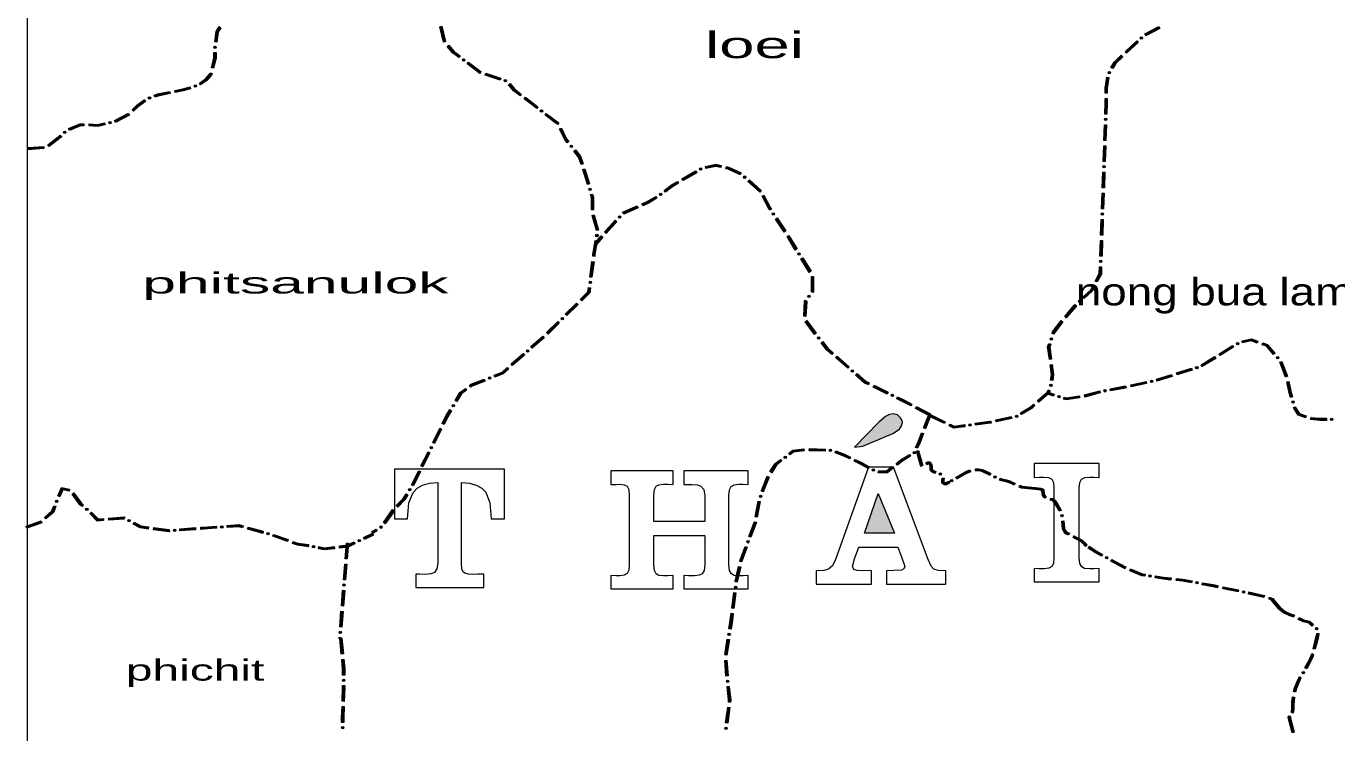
# Model space of a CAD drawing. Header units: metres. Extents: x -835890 to 1024355, y 79891 to 2211954.
# Drawn here: x -835261 to -586389, y 1364740 to 1499002 of the extents above; entities that cross this region are included whole.
import ezdxf

# ---------------------------------------------------------------- set-up
doc = ezdxf.new("R2010")
doc.units = ezdxf.units.M
doc.header["$LTSCALE"] = 2200
for name, color, linetype, lineweight in [('18', 7, 'Continuous', 13), ('20', 7, 'Continuous', 13), ('37', 7, 'Continuous', 13)]:
    doc.layers.add(name, color=color, linetype=linetype, lineweight=lineweight)

msp = doc.modelspace()

# ---------------------------------------------------------------- hatches: boundary and pattern name
at = {"layer": '20'}
for points in [[(-677969, 1419040), (-676400, 1419194), (-670664, 1421586), (-669458, 1422461), (-669029, 1423059), (-668883, 1423672), (-668921, 1424091), (-669221, 1424589), (-669810, 1425181), (-670600, 1425360), (-671324, 1425225), (-672100, 1424826), (-673331, 1423738)], [(-670379, 1402655), (-676050, 1402655), (-673462, 1410216)]]:
    msp.add_hatch(color=256, dxfattribs=at).paths.add_polyline_path(points)
at = {"layer": '37'}
for points in [[(-799455, 1496010), (-799197, 1497991), (-798631, 1498919), (-798289, 1498711), (-798812, 1497855), (-799058, 1495959)], [(-756335, 1498977), (-755609, 1496066), (-755997, 1495969), (-756723, 1498880)], [(-622841, 1497546), (-620176, 1498924), (-619992, 1498569), (-622657, 1497191)], [(-626573, 1494150), (-624382, 1496199), (-624109, 1495907), (-626300, 1493858)], [(-623351, 1496890, 1), (-623679, 1496582, 1)], [(-800106, 1491109), (-799617, 1492985), (-799617, 1493995), (-799217, 1493995), (-799217, 1492934), (-799719, 1491008)], [(-799357, 1495216, 1), (-799415, 1494770, 1)], [(-755011, 1495382), (-754007, 1494209), (-752882, 1493355), (-753124, 1493037), (-754283, 1493916), (-755315, 1495122)], [(-629266, 1491161), (-628665, 1492193), (-627304, 1493467), (-627030, 1493175), (-628349, 1491941), (-628921, 1490960)], [(-752027, 1492456, 1), (-752385, 1492728, 1)], [(-751288, 1492147), (-748960, 1490382), (-748950, 1490378), (-749074, 1489998), (-749148, 1490022), (-751530, 1491828)], [(-802358, 1488202), (-801203, 1488974), (-800425, 1489883), (-800358, 1490141), (-799971, 1490040), (-800061, 1489693), (-800935, 1488672), (-802136, 1487869)], [(-747999, 1490069), (-745146, 1489142), (-745269, 1488762), (-748122, 1489689)], [(-744043, 1488573, 1), (-744470, 1488712, 1)], [(-630375, 1486279), (-630375, 1487255), (-630085, 1489287), (-629689, 1489230), (-629975, 1487226), (-629975, 1486279)], [(-629483, 1490391, 1), (-629710, 1490002, 1)], [(-810975, 1485894), (-810342, 1486121), (-808031, 1486584), (-807952, 1486192), (-810234, 1485734), (-810840, 1485518)], [(-807050, 1486780), (-805518, 1487087), (-804145, 1487463), (-804039, 1487077), (-805426, 1486698), (-806972, 1486388)], [(-802956, 1487725, 1), (-803371, 1487551, 1)], [(-743367, 1488144), (-742447, 1487038), (-741246, 1486111), (-741491, 1485794), (-742726, 1486748), (-743675, 1487888)], [(-815160, 1483121), (-814271, 1484012), (-812828, 1485045), (-812595, 1484720), (-814011, 1483706), (-814877, 1482839)], [(-811637, 1485445, 1), (-812061, 1485293, 1)], [(-740455, 1485499), (-738080, 1483666), (-738324, 1483350), (-740699, 1485183)], [(-630449, 1482287), (-630375, 1484459), (-630375, 1485279), (-629975, 1485279), (-629975, 1484452), (-630049, 1482273)], [(-819142, 1480696, 1), (-819581, 1480600, 1)], [(-818492, 1481079), (-815836, 1482474), (-815650, 1482119), (-818306, 1480725)], [(-737232, 1482759, 1), (-737589, 1483034, 1)], [(-736497, 1482444), (-734122, 1480611), (-734366, 1480294), (-736741, 1482127)], [(-630276, 1481505, 1), (-630291, 1481056, 1)], [(-827787, 1479011, 1), (-828105, 1478692, 1)], [(-827199, 1479569), (-825052, 1480475), (-824301, 1480475), (-824301, 1480075), (-824971, 1480075), (-827044, 1479200)], [(-823288, 1480450), (-821724, 1480338), (-820381, 1480631), (-820296, 1480240), (-821695, 1479935), (-823317, 1480051)], [(-733611, 1479654), (-732646, 1477624), (-732205, 1477072), (-732518, 1476823), (-732987, 1477410), (-733972, 1479482)], [(-630620, 1477290), (-630518, 1480288), (-630118, 1480274), (-630220, 1477276)], [(-834935, 1475924), (-831945, 1476164), (-831913, 1475765), (-834903, 1475525)], [(-831161, 1476490), (-828859, 1478220), (-828794, 1478285), (-828510, 1478003), (-828596, 1477917), (-830920, 1476170)], [(-731597, 1475990, 1), (-731878, 1476342, 1)], [(-630757, 1473292), (-630654, 1476290), (-630255, 1476277), (-630357, 1473278)], [(-730957, 1475506), (-730024, 1474305), (-729506, 1472851), (-729883, 1472717), (-730380, 1474111), (-731273, 1475261)], [(-729186, 1471895), (-728301, 1469029), (-728683, 1468911), (-729569, 1471777)], [(-707941, 1471169), (-710534, 1469660), (-710735, 1470006), (-708142, 1471514)], [(-707372, 1471731, 1), (-706983, 1471958, 1)], [(-703354, 1472154), (-704287, 1472370), (-706197, 1471960), (-706281, 1472351), (-704284, 1472780), (-703264, 1472544)], [(-699665, 1470774), (-701942, 1471828), (-702380, 1471929), (-702290, 1472318), (-701812, 1472208), (-699497, 1471137)], [(-630928, 1468295), (-630825, 1471293), (-630426, 1471280), (-630528, 1468281)], [(-630584, 1472511, 1), (-630599, 1472061, 1)], [(-711399, 1469157), (-712511, 1468510), (-713847, 1467480), (-714092, 1467797), (-712735, 1468843), (-711600, 1469503)], [(-698985, 1470468, 1), (-698650, 1470166, 1)], [(-695981, 1467490), (-698209, 1469499), (-697941, 1469796), (-695713, 1467787)], [(-728131, 1467799, 1), (-728263, 1468229, 1)], [(-727711, 1467118), (-727525, 1466517), (-727525, 1464085), (-727925, 1464085), (-727925, 1466457), (-728093, 1467000)], [(-715500, 1466315), (-717164, 1465342), (-718166, 1464900), (-718327, 1465266), (-717346, 1465699), (-715701, 1466660)], [(-714940, 1466891, 1), (-714583, 1467165, 1)], [(-694086, 1464031), (-694268, 1464304), (-695525, 1466685), (-695172, 1466872), (-693923, 1464509), (-693753, 1464253)], [(-631065, 1464297), (-630962, 1467296), (-630562, 1467282), (-630665, 1464284)], [(-719081, 1464497), (-721768, 1463312), (-721755, 1463326), (-722048, 1463598), (-722006, 1463644), (-719242, 1464863)], [(-693490, 1463497, 1), (-693241, 1463122, 1)], [(-630891, 1463516, 1), (-630907, 1463066, 1)], [(-727430, 1463156), (-726592, 1460276), (-726976, 1460164), (-727814, 1463044)], [(-723114, 1461860), (-724147, 1460745), (-725122, 1459638), (-725422, 1459902), (-724444, 1461013), (-723408, 1462131)], [(-722734, 1462564, 1), (-722428, 1462894, 1)], [(-691316, 1459869), (-692978, 1462366), (-692645, 1462588), (-690983, 1460090)], [(-631236, 1459300), (-631133, 1462299), (-630733, 1462285), (-630836, 1459287)], [(-725783, 1458887), (-726925, 1457591), (-727225, 1457855), (-726083, 1459152)], [(-726933, 1459011, 1), (-726866, 1459456, 1)], [(-689209, 1456476), (-690791, 1459025), (-690452, 1459236), (-688869, 1456687)], [(-726852, 1458215), (-727252, 1455567), (-727294, 1455251), (-727691, 1455304), (-727648, 1455623), (-727247, 1458274)], [(-688630, 1455923, 1), (-688393, 1455541, 1)], [(-631373, 1455303), (-631270, 1458301), (-630870, 1458287), (-630973, 1455289)], [(-727428, 1454260), (-727827, 1451286), (-728223, 1451340), (-727824, 1454313)], [(-686571, 1452229), (-688154, 1454777), (-687814, 1454988), (-686231, 1452440)], [(-631199, 1454521, 1), (-631215, 1454071, 1)], [(-686200, 1448609), (-686143, 1448690), (-686143, 1451465), (-685743, 1451465), (-685743, 1448564), (-685872, 1448379)], [(-632244, 1450585), (-631485, 1452021), (-631441, 1453304), (-631041, 1453290), (-631088, 1451916), (-631890, 1450398)], [(-728093, 1449304), (-728224, 1448331), (-729759, 1446819), (-730040, 1447103), (-728602, 1448520), (-728490, 1449357)], [(-728188, 1450099, 1), (-728128, 1450545, 1)], [(-634642, 1447545), (-633115, 1448937), (-632711, 1449700), (-632357, 1449514), (-632794, 1448688), (-634373, 1447250)], [(-730471, 1446117), (-732608, 1444011), (-732889, 1444296), (-730752, 1446402)], [(-687592, 1443887), (-687437, 1446838), (-687345, 1446969), (-687017, 1446740), (-687043, 1446703), (-687192, 1443866)], [(-686480, 1447859, 1), (-686738, 1447490, 1)], [(-638057, 1443867), (-636251, 1445978), (-636083, 1446146), (-635800, 1445863), (-635957, 1445706), (-637753, 1443607)], [(-635076, 1446871, 1), (-635394, 1446553, 1)], [(-733621, 1443294, 1), (-733301, 1443610, 1)], [(-734033, 1442607), (-736170, 1440502), (-736451, 1440787), (-734314, 1442892)], [(-685539, 1440449), (-687362, 1442832), (-687045, 1443075), (-685222, 1440692)], [(-640467, 1440601), (-640359, 1440925), (-638699, 1443087), (-638382, 1442843), (-640001, 1440735), (-640087, 1440474)], [(-736909, 1439812), (-739157, 1437827), (-739422, 1438126), (-737174, 1440112)], [(-684909, 1439955, 1), (-684636, 1439598, 1)], [(-682277, 1436633), (-683311, 1437536), (-684324, 1438861), (-684006, 1439104), (-683017, 1437811), (-682014, 1436935)], [(-640969, 1435667), (-641311, 1438064), (-641098, 1438703), (-640719, 1438577), (-640902, 1438027), (-640573, 1435724)], [(-640522, 1439802, 1), (-640664, 1439375, 1)], [(-605419, 1438577, 1), (-605036, 1438814, 1)], [(-601482, 1438797), (-602640, 1439199), (-604266, 1438853), (-604349, 1439244), (-602614, 1439613), (-601351, 1439175)], [(-598402, 1436637), (-599757, 1438198), (-600537, 1438469), (-600406, 1438847), (-599525, 1438541), (-598100, 1436899)], [(-740657, 1436503), (-742905, 1434517), (-743170, 1434817), (-740921, 1436803)], [(-740208, 1437166, 1), (-739871, 1437464, 1)], [(-679264, 1434002), (-681524, 1435975), (-681261, 1436277), (-679001, 1434303)], [(-609372, 1435891), (-611922, 1434311), (-612133, 1434651), (-609583, 1436231)], [(-605972, 1437999), (-608522, 1436418), (-608733, 1436758), (-606183, 1438339)], [(-597743, 1436183, 1), (-597448, 1435843, 1)], [(-743655, 1433855), (-744682, 1432948), (-746262, 1432322), (-746409, 1432694), (-744894, 1433294), (-743920, 1434155)], [(-678549, 1433643, 1), (-678210, 1433347, 1)], [(-640733, 1431768), (-640567, 1432848), (-640828, 1434677), (-640432, 1434734), (-640163, 1432846), (-640338, 1431707)], [(-613858, 1433653), (-616717, 1432745), (-616839, 1433126), (-613979, 1434034)], [(-613180, 1434079, 1), (-612751, 1434215, 1)], [(-596132, 1432344), (-597182, 1435155), (-596808, 1435295), (-595757, 1432485)], [(-748122, 1431585), (-750608, 1430601), (-750829, 1430438), (-751066, 1430761), (-750803, 1430954), (-748269, 1431957)], [(-747475, 1432057, 1), (-747056, 1432223, 1)], [(-675344, 1430850), (-676050, 1431194), (-677758, 1432686), (-677495, 1432987), (-675827, 1431530), (-675169, 1431209)], [(-622504, 1431108), (-625438, 1430482), (-625521, 1430873), (-622587, 1431499)], [(-621787, 1431465, 1), (-621347, 1431559, 1)], [(-617670, 1432442), (-620530, 1431533), (-620651, 1431914), (-617792, 1432823)], [(-595210, 1428473), (-595462, 1429283), (-595863, 1431421), (-595469, 1431495), (-595073, 1429379), (-594828, 1428592)], [(-751635, 1429846), (-752618, 1429123), (-753484, 1427663), (-753828, 1427866), (-752921, 1429398), (-751871, 1430168)], [(-671750, 1429095), (-674446, 1430411), (-674270, 1430770), (-671574, 1429454)], [(-670966, 1428935, 1), (-670561, 1428737, 1)], [(-667290, 1426852), (-668803, 1427657), (-669953, 1428218), (-669777, 1428577), (-668622, 1428013), (-667102, 1427205)], [(-643221, 1427857), (-641399, 1429437), (-641196, 1429893), (-640830, 1429730), (-641070, 1429193), (-642959, 1427555)], [(-640177, 1428719), (-641127, 1429001), (-641013, 1429384), (-640063, 1429103)], [(-640653, 1430971, 1), (-640721, 1430527, 1)], [(-639377, 1428691, 1), (-638946, 1428563, 1)], [(-635219, 1428375), (-637779, 1428008), (-638260, 1428151), (-638146, 1428534), (-637749, 1428417), (-635276, 1428771)], [(-631313, 1429324), (-634210, 1428545), (-634314, 1428931), (-631417, 1429711)], [(-630608, 1429679, 1), (-630165, 1429762, 1)], [(-626416, 1430274), (-626835, 1430184), (-629367, 1429709), (-629441, 1430102), (-626914, 1430577), (-626499, 1430665)], [(-754503, 1425942), (-755208, 1424753), (-755924, 1423318), (-756282, 1423497), (-755559, 1424944), (-754847, 1426146)], [(-754280, 1426711, 1), (-754051, 1427098, 1)], [(-663758, 1424973), (-666407, 1426382), (-666219, 1426735), (-663570, 1425327)], [(-646440, 1425567), (-644559, 1426698), (-643977, 1427202), (-643715, 1426900), (-644323, 1426373), (-646234, 1425224)], [(-594788, 1427793, 1), (-594654, 1427363, 1)], [(-592357, 1424596), (-593728, 1425068), (-594567, 1426414), (-594614, 1426564), (-594232, 1426683), (-594201, 1426582), (-593463, 1425400), (-592227, 1424974)], [(-664859, 1422657), (-663850, 1425223), (-663478, 1425077), (-664487, 1422511)], [(-663428, 1425144), (-660726, 1423840), (-660900, 1423480), (-663602, 1424784)], [(-655069, 1423567), (-652258, 1423948), (-652115, 1423980), (-652028, 1423589), (-652188, 1423554), (-655015, 1423171)], [(-651139, 1424197), (-648210, 1424849), (-648123, 1424459), (-651052, 1423807)], [(-647001, 1424996, 1), (-647387, 1424764, 1)], [(-588355, 1424095), (-589604, 1424095), (-591372, 1424256), (-591412, 1424270), (-591282, 1424648), (-591287, 1424650), (-589586, 1424495), (-588355, 1424495)], [(-587580, 1424295, 1), (-587130, 1424295, 1)], [(-756370, 1422423), (-757710, 1419739), (-758068, 1419918), (-756728, 1422602)], [(-666381, 1418972), (-665882, 1420056), (-665225, 1421727), (-664853, 1421580), (-665514, 1419899), (-666018, 1418805)], [(-659826, 1423405), (-659045, 1423029), (-657050, 1423299), (-656997, 1422902), (-659111, 1422616), (-660000, 1423045)], [(-655810, 1423265, 1), (-656256, 1423205, 1)], [(-758436, 1418732, 1), (-758235, 1419135, 1)], [(-690464, 1417870), (-689710, 1418445), (-687567, 1418714), (-687517, 1418317), (-689553, 1418062), (-690221, 1417552)], [(-686539, 1418748), (-683541, 1418647), (-683554, 1418248), (-686552, 1418348)], [(-682323, 1418407, 1), (-682773, 1418422, 1)], [(-758603, 1417950), (-759942, 1415265), (-760300, 1415444), (-758961, 1418128)], [(-694036, 1414371), (-693065, 1415884), (-692053, 1416656), (-691811, 1416338), (-692767, 1415608), (-693699, 1414155)], [(-690958, 1417241, 1), (-691316, 1416967, 1)], [(-681534, 1418286), (-679854, 1417654), (-678751, 1417128), (-678923, 1416767), (-680011, 1417286), (-681675, 1417911)], [(-677849, 1416697), (-676554, 1416080), (-675188, 1415281), (-675390, 1414936), (-676741, 1415726), (-678021, 1416336)], [(-670067, 1415938), (-669096, 1416695), (-667559, 1417619), (-667353, 1417276), (-668869, 1416364), (-669821, 1415623)], [(-666524, 1418184, 1), (-666712, 1417776, 1)], [(-665791, 1418383), (-665089, 1415700), (-665002, 1415603), (-665300, 1415336), (-665452, 1415505), (-666178, 1418281)], [(-664437, 1416024), (-664068, 1416258), (-663665, 1416258), (-663386, 1415953), (-663228, 1415441), (-663196, 1414829), (-663039, 1414635), (-662749, 1414476), (-662559, 1414419), (-662673, 1414036), (-662904, 1414104), (-663300, 1414322), (-663589, 1414678), (-663625, 1415370), (-663742, 1415750), (-663841, 1415858), (-663952, 1415858), (-664224, 1415686)], [(-760389, 1414370), (-761728, 1411686), (-762086, 1411865), (-760747, 1414549)], [(-674178, 1414608, 1), (-674605, 1414750, 1)], [(-673380, 1414552), (-673330, 1414535), (-671867, 1414535), (-670856, 1415324), (-670610, 1415008), (-671730, 1414135), (-673395, 1414135), (-673506, 1414172)], [(-661478, 1413801, 1), (-661855, 1414046, 1)], [(-655905, 1414321), (-656688, 1414010), (-658450, 1412992), (-658537, 1412945), (-658727, 1413297), (-658645, 1413342), (-656863, 1414371), (-656052, 1414692)], [(-652278, 1413654), (-652599, 1413828), (-653816, 1414365), (-654414, 1414502), (-655005, 1414502), (-655005, 1414902), (-654369, 1414902), (-653689, 1414747), (-652422, 1414187), (-652087, 1414005)], [(-829269, 1409747), (-828560, 1411362), (-827032, 1411034), (-827116, 1410643), (-828325, 1410902), (-828902, 1409586)], [(-762532, 1410722, 1), (-762297, 1411106, 1)], [(-695651, 1410678), (-695606, 1410801), (-694566, 1413480), (-694194, 1413335), (-695232, 1410660), (-695275, 1410541)], [(-660940, 1413155), (-660936, 1413091), (-660988, 1412690), (-660988, 1412435), (-660940, 1412379), (-660775, 1412285), (-660620, 1412285), (-660065, 1412576), (-659879, 1412222), (-660522, 1411885), (-660881, 1411885), (-661197, 1412065), (-661388, 1412284), (-661388, 1412716), (-661338, 1413104), (-661339, 1413131)], [(-659711, 1412540, 1), (-659315, 1412753, 1)], [(-651502, 1413459, 1), (-651106, 1413244, 1)], [(-647656, 1411797), (-647857, 1411890), (-648592, 1412249), (-649188, 1412424), (-650055, 1412590), (-650469, 1412752), (-650322, 1413125), (-649943, 1412976), (-649093, 1412813), (-648447, 1412623), (-647685, 1412251), (-647488, 1412160)], [(-643716, 1410960), (-646231, 1411234), (-646717, 1411383), (-646599, 1411766), (-646150, 1411627), (-643673, 1411358)], [(-641814, 1409299), (-642045, 1409466), (-642244, 1409819), (-642344, 1410202), (-642414, 1410693), (-642438, 1410741), (-642672, 1410832), (-643671, 1410955), (-643622, 1411352), (-642574, 1411223), (-642150, 1411058), (-642028, 1410814), (-641952, 1410282), (-641870, 1409970), (-641739, 1409739), (-641580, 1409623)], [(-829384, 1408951, 1), (-829540, 1408529, 1)], [(-826209, 1410325), (-824752, 1408344), (-824376, 1408021), (-824637, 1407717), (-825047, 1408070), (-826531, 1410088)], [(-762765, 1409956), (-763344, 1409006), (-764711, 1407637), (-764994, 1407919), (-763661, 1409255), (-763106, 1410165)], [(-696820, 1405798), (-696293, 1408752), (-695899, 1408681), (-696426, 1405728)], [(-695727, 1409881, 1), (-695881, 1409458, 1)], [(-639104, 1406866), (-639162, 1407034), (-639857, 1408264), (-640175, 1408649), (-640500, 1408871), (-640812, 1408965), (-640697, 1409348), (-640326, 1409237), (-639902, 1408947), (-639526, 1408491), (-638796, 1407199), (-638726, 1406997)], [(-831774, 1405676), (-830366, 1406920), (-830115, 1407550), (-829996, 1407872), (-829621, 1407733), (-829741, 1407407), (-830030, 1406684), (-831509, 1405376)], [(-823578, 1407070, 1), (-823919, 1407363, 1)], [(-822889, 1406663), (-821614, 1405385), (-820606, 1405461), (-820576, 1405062), (-821767, 1404972), (-823172, 1406380)], [(-765348, 1406914), (-767087, 1404470), (-767413, 1404702), (-765674, 1407146)], [(-638661, 1406199, 1), (-638514, 1405774, 1)], [(-835261, 1404014), (-832597, 1404948), (-832523, 1405014), (-832258, 1404714), (-832391, 1404597), (-835129, 1403636)], [(-819609, 1405537), (-816587, 1405765), (-816509, 1405722), (-816703, 1405372), (-816676, 1405357), (-819579, 1405138)], [(-815534, 1404954, 1), (-815928, 1405172, 1)], [(-814759, 1404755), (-813493, 1404055), (-812028, 1403860), (-812080, 1403464), (-813621, 1403668), (-814952, 1404404)], [(-811036, 1403729), (-808180, 1403350), (-808103, 1403355), (-808074, 1402956), (-808192, 1402948), (-811089, 1403332)], [(-806108, 1403501), (-803116, 1403719), (-803087, 1403320), (-806079, 1403102)], [(-802119, 1403791), (-800773, 1403889), (-799125, 1404002), (-799098, 1403603), (-800745, 1403490), (-802090, 1403392)], [(-797889, 1403886, 1), (-798338, 1403855, 1)], [(-797130, 1404138), (-794795, 1404298), (-794093, 1404097), (-794203, 1403712), (-794838, 1403894), (-797103, 1403739)], [(-793132, 1403822), (-792872, 1403747), (-790243, 1403022), (-790349, 1402636), (-792980, 1403362), (-793242, 1403437)], [(-768063, 1403697, 1), (-767680, 1403933, 1)], [(-698015, 1402034), (-697020, 1404671), (-696995, 1404814), (-696601, 1404743), (-696633, 1404564), (-697640, 1401893)], [(-637354, 1402296), (-637881, 1402570), (-638243, 1402985), (-638471, 1403462), (-638548, 1404227), (-638623, 1404981), (-638225, 1405021), (-638150, 1404267), (-638080, 1403571), (-637906, 1403207), (-637629, 1402890), (-637170, 1402651)], [(-806866, 1403245, 1), (-807315, 1403212, 1)], [(-789115, 1402503, 1), (-789549, 1402623, 1)], [(-788311, 1402451), (-785486, 1401441), (-785621, 1401064), (-788446, 1402075)], [(-771810, 1401351, 1), (-772217, 1401159, 1)], [(-771195, 1401863), (-769491, 1402668), (-769321, 1402306), (-771024, 1401501)], [(-768618, 1403120), (-769425, 1402622), (-769635, 1402963), (-768828, 1403461)], [(-698101, 1401238, 1), (-698260, 1400817, 1)], [(-634093, 1400170), (-634799, 1400914), (-635119, 1401133), (-635984, 1401584), (-636467, 1401835), (-636282, 1402190), (-635800, 1401939), (-634912, 1401477), (-634538, 1401220), (-633802, 1400446)], [(-784545, 1401104), (-783676, 1400793), (-781660, 1400504), (-781717, 1400108), (-783773, 1400402), (-784680, 1400727)], [(-780484, 1400084, 1), (-780924, 1400179, 1)], [(-779684, 1400117), (-778614, 1399888), (-776791, 1400114), (-776741, 1399717), (-778632, 1399482), (-779768, 1399726)], [(-775798, 1400237), (-774223, 1400433), (-773003, 1401009), (-772833, 1400647), (-774110, 1400044), (-775749, 1399841)], [(-774052, 1400764), (-774293, 1397774), (-774691, 1397806), (-774450, 1400796)], [(-699748, 1397318), (-699678, 1397623), (-698720, 1400163), (-698346, 1400021), (-699294, 1397507), (-699358, 1397228)], [(-631043, 1398293), (-632180, 1398907), (-633621, 1399854), (-633401, 1400188), (-631975, 1399251), (-630852, 1398644)], [(-774373, 1396777), (-774614, 1393787), (-775013, 1393819), (-774772, 1396809)], [(-700638, 1393399), (-700622, 1393525), (-699972, 1396344), (-699583, 1396254), (-700227, 1393454), (-700241, 1393348)], [(-630266, 1398100, 1), (-629870, 1397886, 1)], [(-626618, 1395925), (-626811, 1396007), (-629283, 1397342), (-629093, 1397694), (-626638, 1396368), (-626462, 1396293)], [(-622852, 1394479), (-623426, 1394571), (-625698, 1395534), (-625541, 1395903), (-623315, 1394958), (-622789, 1394874)], [(-622055, 1394555, 1), (-621611, 1394484, 1)], [(-617894, 1393767), (-619334, 1393919), (-620877, 1394165), (-620814, 1394560), (-619281, 1394316), (-617852, 1394165)], [(-613949, 1393221), (-615660, 1393531), (-616899, 1393662), (-616857, 1394060), (-615603, 1393927), (-613878, 1393615)], [(-774775, 1391793), (-775016, 1388803), (-775415, 1388835), (-775174, 1391825)], [(-774912, 1392582, 1), (-774876, 1393030, 1)], [(-701270, 1388439), (-700891, 1391415), (-700494, 1391364), (-700873, 1388388)], [(-700537, 1392605, 1), (-700594, 1392158, 1)], [(-613151, 1393280, 1), (-612708, 1393200, 1)], [(-609037, 1392312), (-609955, 1392498), (-611981, 1392865), (-611910, 1393258), (-609880, 1392891), (-608957, 1392704)], [(-605116, 1391517), (-608057, 1392113), (-607977, 1392505), (-605037, 1391909)], [(-604317, 1391559, 1), (-603876, 1391470, 1)], [(-600232, 1390466), (-603161, 1391113), (-603075, 1391504), (-600146, 1390857)], [(-597301, 1388167), (-598335, 1389399), (-598757, 1389942), (-599316, 1390173), (-599163, 1390543), (-598506, 1390271), (-598024, 1389650), (-596995, 1388424)], [(-775097, 1387806), (-775338, 1384816), (-775736, 1384848), (-775495, 1387838)], [(-701820, 1384483), (-701561, 1386151), (-701396, 1387447), (-700999, 1387396), (-701165, 1386095), (-701425, 1384421)], [(-597028, 1388455), (-596268, 1387883), (-595160, 1387320), (-594575, 1387136), (-594438, 1387072), (-594608, 1386710), (-594720, 1386763), (-595312, 1386948), (-596480, 1387543), (-597268, 1388135)], [(-593533, 1386645), (-592631, 1386221), (-591533, 1385951), (-590837, 1385332), (-591103, 1385033), (-591725, 1385586), (-592765, 1385842), (-593703, 1386284)], [(-775636, 1383611, 1), (-775599, 1384059, 1)], [(-590072, 1384349, 1), (-590398, 1384659, 1)], [(-775498, 1382822), (-775509, 1382692), (-775908, 1382725), (-775897, 1382854)], [(-775310, 1382711), (-775038, 1379723), (-775437, 1379687), (-775708, 1382674)], [(-702587, 1379542), (-702127, 1382506), (-701732, 1382445), (-702192, 1379480)], [(-701741, 1383686, 1), (-701811, 1383241, 1)], [(-589791, 1383584), (-589791, 1383440), (-590019, 1382499), (-590489, 1380620), (-590877, 1380717), (-590408, 1382595), (-590191, 1383487), (-590191, 1383584)], [(-590781, 1379645), (-590902, 1379307), (-591491, 1377988), (-592074, 1376908), (-592426, 1377098), (-591850, 1378165), (-591273, 1379456), (-591158, 1379779)], [(-774948, 1378727), (-774780, 1376876), (-774780, 1375716), (-775180, 1375716), (-775180, 1376858), (-775346, 1378691)], [(-702375, 1375512), (-702613, 1378502), (-702215, 1378534), (-701976, 1375544)], [(-592871, 1375948, 1), (-592638, 1376332, 1)], [(-774980, 1374491, 1), (-774980, 1374941, 1)], [(-702101, 1374756, 1), (-702052, 1374309, 1)], [(-593147, 1375196), (-593201, 1375119), (-593581, 1374222), (-594020, 1373151), (-594216, 1372470), (-594600, 1372580), (-594399, 1373282), (-593950, 1374376), (-593553, 1375313), (-593476, 1375424)], [(-774780, 1373716), (-774780, 1373396), (-774863, 1370711), (-775263, 1370724), (-775180, 1373402), (-775180, 1373716)], [(-701921, 1370584), (-701877, 1370922), (-702165, 1373517), (-701768, 1373561), (-701475, 1370918), (-701525, 1370532)], [(-594407, 1371520), (-594413, 1371470), (-594496, 1370702), (-594523, 1370046), (-594523, 1369346), (-594582, 1368780), (-594695, 1368500), (-595066, 1368650), (-594974, 1368878), (-594923, 1369367), (-594923, 1370055), (-594895, 1370732), (-594810, 1371519), (-594803, 1371574)], [(-774894, 1369712), (-774962, 1367554), (-774962, 1366719), (-775362, 1366719), (-775362, 1367561), (-775294, 1369724)], [(-702438, 1366617), (-702051, 1369592), (-701654, 1369540), (-702041, 1366566)], [(-595553, 1367563, 1), (-595274, 1367916, 1)], [(-595237, 1367767), (-594493, 1364861), (-594881, 1364762), (-595624, 1367668)], [(-775162, 1365494, 1), (-775162, 1365944, 1)], [(-702340, 1365823, 1), (-702398, 1365377, 1)]]:
    msp.add_hatch(color=256, dxfattribs=at).paths.add_polyline_path(points)

# ---------------------------------------------------------------- linework, layer by layer
at = {"layer": '18'}
msp.add_lwpolyline([(-835042, 1347715), (-835042, 1568423)], dxfattribs=at)
at = {"layer": '20'}
for points in [[(-677969, 1419040), (-676400, 1419194), (-670664, 1421586), (-669458, 1422461), (-669029, 1423059), (-668883, 1423672), (-668921, 1424091), (-669221, 1424589), (-669810, 1425181), (-670600, 1425360), (-671324, 1425225), (-672100, 1424826), (-673331, 1423738)], [(-757100, 1412284), (-757100, 1396963), (-757260, 1395893), (-757741, 1395226), (-758432, 1394932), (-759451, 1394836), (-760554, 1394860), (-761284, 1394899), (-761284, 1392356), (-748385, 1392356), (-748385, 1394899), (-749481, 1394860), (-750301, 1394836), (-751276, 1394899), (-751953, 1395072), (-752357, 1395394), (-752550, 1395898), (-752633, 1396963), (-752633, 1412284), (-751088, 1412168), (-749795, 1411821), (-748768, 1411246), (-748000, 1410451), (-747224, 1408433), (-746962, 1405408), (-744425, 1405408), (-744425, 1414822), (-765344, 1414822), (-765344, 1405408), (-762842, 1405408), (-762583, 1408414), (-761801, 1410426), (-761033, 1411232), (-759990, 1411816), (-758683, 1412163)], [(-724215, 1392080), (-712407, 1392080), (-712407, 1394624), (-713412, 1394585), (-714246, 1394560), (-715110, 1394651), (-715630, 1394918), (-715958, 1395579), (-716060, 1396688), (-716060, 1402237), (-706415, 1402237), (-706415, 1396688), (-706531, 1395604), (-706872, 1394971), (-707472, 1394662), (-708369, 1394560), (-709479, 1394585), (-710357, 1394624), (-710357, 1392080), (-698177, 1392080), (-698177, 1394624), (-699143, 1394585), (-699969, 1394560), (-700816, 1394651), (-701348, 1394918), (-701705, 1395579), (-701821, 1396688), (-701821, 1409856), (-701719, 1410932), (-701411, 1411565), (-700847, 1411874), (-699969, 1411984), (-699176, 1411956), (-698177, 1411926), (-698177, 1414546), (-710357, 1414546), (-710357, 1411926), (-709608, 1411926), (-708818, 1411951), (-707800, 1411868), (-707133, 1411623), (-706594, 1410946), (-706415, 1409856), (-706415, 1404863), (-716060, 1404863), (-716060, 1409856), (-715963, 1410952), (-715661, 1411598), (-715129, 1411887), (-714279, 1411984), (-713439, 1411956), (-712407, 1411926), (-712407, 1414546), (-724215, 1414546), (-724215, 1411926), (-723307, 1411951), (-722531, 1411984), (-721705, 1411887), (-721152, 1411598), (-720846, 1410952), (-720736, 1409856), (-720736, 1396688), (-720846, 1395631), (-721152, 1395009), (-721691, 1394670), (-722473, 1394560), (-723249, 1394585), (-724215, 1394624)], [(-685237, 1392971), (-674756, 1392971), (-674756, 1395515), (-677492, 1395573), (-678125, 1395784), (-678337, 1396324), (-677952, 1397797), (-677159, 1400026), (-669757, 1400026), (-669020, 1398201), (-668431, 1396349), (-668590, 1395886), (-669072, 1395658), (-671885, 1395515), (-671885, 1392971), (-660638, 1392971), (-660638, 1395515), (-662061, 1395586), (-662887, 1395809), (-663432, 1396412), (-664005, 1397656), (-670583, 1415201), (-675301, 1415201), (-681585, 1397656), (-682144, 1396470), (-682912, 1395809), (-683809, 1395586), (-685237, 1395515)], [(-643839, 1393420), (-631538, 1393420), (-631538, 1395963), (-632531, 1395925), (-633376, 1395900), (-634268, 1395991), (-634819, 1396258), (-635182, 1396918), (-635306, 1398028), (-635306, 1411196), (-635196, 1412272), (-634857, 1412913), (-634255, 1413219), (-633352, 1413323), (-632531, 1413296), (-631538, 1413265), (-631538, 1415886), (-643839, 1415886), (-643839, 1413265), (-642815, 1413296), (-642000, 1413323), (-641122, 1413227), (-640527, 1412938), (-640208, 1412291), (-640098, 1411196), (-640098, 1398028), (-640200, 1396932), (-640489, 1396315), (-641072, 1396002), (-641942, 1395900), (-642994, 1395925), (-643839, 1395963)], [(-670379, 1402655), (-676050, 1402655), (-673462, 1410216)]]:
    msp.add_lwpolyline(points, close=True, dxfattribs=at)
at = {"layer": '37'}
for points in [[(-799455, 1496010), (-799197, 1497991), (-798631, 1498919), (-798289, 1498711), (-798812, 1497855), (-799058, 1495959)], [(-756335, 1498977), (-755609, 1496066), (-755997, 1495969), (-756723, 1498880)], [(-622841, 1497546), (-620176, 1498924), (-619992, 1498569), (-622657, 1497191)], [(-626573, 1494150), (-624382, 1496199), (-624109, 1495907), (-626300, 1493858)], [(-800106, 1491109), (-799617, 1492985), (-799617, 1493995), (-799217, 1493995), (-799217, 1492934), (-799719, 1491008)], [(-755011, 1495382), (-754007, 1494209), (-752882, 1493355), (-753124, 1493037), (-754283, 1493916), (-755315, 1495122)], [(-629266, 1491161), (-628665, 1492193), (-627304, 1493467), (-627030, 1493175), (-628349, 1491941), (-628921, 1490960)], [(-751288, 1492147), (-748960, 1490382), (-748950, 1490378), (-749074, 1489998), (-749148, 1490022), (-751530, 1491828)], [(-802358, 1488202), (-801203, 1488974), (-800425, 1489883), (-800358, 1490141), (-799971, 1490040), (-800061, 1489693), (-800935, 1488672), (-802136, 1487869)], [(-747999, 1490069), (-745146, 1489142), (-745269, 1488762), (-748122, 1489689)], [(-630375, 1486279), (-630375, 1487255), (-630085, 1489287), (-629689, 1489230), (-629975, 1487226), (-629975, 1486279)], [(-810975, 1485894), (-810342, 1486121), (-808031, 1486584), (-807952, 1486192), (-810234, 1485734), (-810840, 1485518)], [(-807050, 1486780), (-805518, 1487087), (-804145, 1487463), (-804039, 1487077), (-805426, 1486698), (-806972, 1486388)], [(-743367, 1488144), (-742447, 1487038), (-741246, 1486111), (-741491, 1485794), (-742726, 1486748), (-743675, 1487888)], [(-815160, 1483121), (-814271, 1484012), (-812828, 1485045), (-812595, 1484720), (-814011, 1483706), (-814877, 1482839)], [(-740455, 1485499), (-738080, 1483666), (-738324, 1483350), (-740699, 1485183)], [(-630449, 1482287), (-630375, 1484459), (-630375, 1485279), (-629975, 1485279), (-629975, 1484452), (-630049, 1482273)], [(-818492, 1481079), (-815836, 1482474), (-815650, 1482119), (-818306, 1480725)], [(-736497, 1482444), (-734122, 1480611), (-734366, 1480294), (-736741, 1482127)], [(-827199, 1479569), (-825052, 1480475), (-824301, 1480475), (-824301, 1480075), (-824971, 1480075), (-827044, 1479200)], [(-823288, 1480450), (-821724, 1480338), (-820381, 1480631), (-820296, 1480240), (-821695, 1479935), (-823317, 1480051)], [(-733611, 1479654), (-732646, 1477624), (-732205, 1477072), (-732518, 1476823), (-732987, 1477410), (-733972, 1479482)], [(-630620, 1477290), (-630518, 1480288), (-630118, 1480274), (-630220, 1477276)], [(-834935, 1475924), (-831945, 1476164), (-831913, 1475765), (-834903, 1475525)], [(-831161, 1476490), (-828859, 1478220), (-828794, 1478285), (-828510, 1478003), (-828596, 1477917), (-830920, 1476170)], [(-630757, 1473292), (-630654, 1476290), (-630255, 1476277), (-630357, 1473278)], [(-730957, 1475506), (-730024, 1474305), (-729506, 1472851), (-729883, 1472717), (-730380, 1474111), (-731273, 1475261)], [(-729186, 1471895), (-728301, 1469029), (-728683, 1468911), (-729569, 1471777)], [(-707941, 1471169), (-710534, 1469660), (-710735, 1470006), (-708142, 1471514)], [(-703354, 1472154), (-704287, 1472370), (-706197, 1471960), (-706281, 1472351), (-704284, 1472780), (-703264, 1472544)], [(-699665, 1470774), (-701942, 1471828), (-702380, 1471929), (-702290, 1472318), (-701812, 1472208), (-699497, 1471137)], [(-630928, 1468295), (-630825, 1471293), (-630426, 1471280), (-630528, 1468281)], [(-711399, 1469157), (-712511, 1468510), (-713847, 1467480), (-714092, 1467797), (-712735, 1468843), (-711600, 1469503)], [(-695981, 1467490), (-698209, 1469499), (-697941, 1469796), (-695713, 1467787)], [(-727711, 1467118), (-727525, 1466517), (-727525, 1464085), (-727925, 1464085), (-727925, 1466457), (-728093, 1467000)], [(-715500, 1466315), (-717164, 1465342), (-718166, 1464900), (-718327, 1465266), (-717346, 1465699), (-715701, 1466660)], [(-694086, 1464031), (-694268, 1464304), (-695525, 1466685), (-695172, 1466872), (-693923, 1464509), (-693753, 1464253)], [(-631065, 1464297), (-630962, 1467296), (-630562, 1467282), (-630665, 1464284)], [(-719081, 1464497), (-721768, 1463312), (-721755, 1463326), (-722048, 1463598), (-722006, 1463644), (-719242, 1464863)], [(-727430, 1463156), (-726592, 1460276), (-726976, 1460164), (-727814, 1463044)], [(-723114, 1461860), (-724147, 1460745), (-725122, 1459638), (-725422, 1459902), (-724444, 1461013), (-723408, 1462131)], [(-691316, 1459869), (-692978, 1462366), (-692645, 1462588), (-690983, 1460090)], [(-631236, 1459300), (-631133, 1462299), (-630733, 1462285), (-630836, 1459287)], [(-725783, 1458887), (-726925, 1457591), (-727225, 1457855), (-726083, 1459152)], [(-689209, 1456476), (-690791, 1459025), (-690452, 1459236), (-688869, 1456687)], [(-726852, 1458215), (-727252, 1455567), (-727294, 1455251), (-727691, 1455304), (-727648, 1455623), (-727247, 1458274)], [(-631373, 1455303), (-631270, 1458301), (-630870, 1458287), (-630973, 1455289)], [(-727428, 1454260), (-727827, 1451286), (-728223, 1451340), (-727824, 1454313)], [(-686571, 1452229), (-688154, 1454777), (-687814, 1454988), (-686231, 1452440)], [(-686200, 1448609), (-686143, 1448690), (-686143, 1451465), (-685743, 1451465), (-685743, 1448564), (-685872, 1448379)], [(-632244, 1450585), (-631485, 1452021), (-631441, 1453304), (-631041, 1453290), (-631088, 1451916), (-631890, 1450398)], [(-728093, 1449304), (-728224, 1448331), (-729759, 1446819), (-730040, 1447103), (-728602, 1448520), (-728490, 1449357)], [(-634642, 1447545), (-633115, 1448937), (-632711, 1449700), (-632357, 1449514), (-632794, 1448688), (-634373, 1447250)], [(-730471, 1446117), (-732608, 1444011), (-732889, 1444296), (-730752, 1446402)], [(-687592, 1443887), (-687437, 1446838), (-687345, 1446969), (-687017, 1446740), (-687043, 1446703), (-687192, 1443866)], [(-638057, 1443867), (-636251, 1445978), (-636083, 1446146), (-635800, 1445863), (-635957, 1445706), (-637753, 1443607)], [(-734033, 1442607), (-736170, 1440502), (-736451, 1440787), (-734314, 1442892)], [(-685539, 1440449), (-687362, 1442832), (-687045, 1443075), (-685222, 1440692)], [(-640467, 1440601), (-640359, 1440925), (-638699, 1443087), (-638382, 1442843), (-640001, 1440735), (-640087, 1440474)], [(-736909, 1439812), (-739157, 1437827), (-739422, 1438126), (-737174, 1440112)], [(-682277, 1436633), (-683311, 1437536), (-684324, 1438861), (-684006, 1439104), (-683017, 1437811), (-682014, 1436935)], [(-640969, 1435667), (-641311, 1438064), (-641098, 1438703), (-640719, 1438577), (-640902, 1438027), (-640573, 1435724)], [(-601482, 1438797), (-602640, 1439199), (-604266, 1438853), (-604349, 1439244), (-602614, 1439613), (-601351, 1439175)], [(-598402, 1436637), (-599757, 1438198), (-600537, 1438469), (-600406, 1438847), (-599525, 1438541), (-598100, 1436899)], [(-740657, 1436503), (-742905, 1434517), (-743170, 1434817), (-740921, 1436803)], [(-679264, 1434002), (-681524, 1435975), (-681261, 1436277), (-679001, 1434303)], [(-609372, 1435891), (-611922, 1434311), (-612133, 1434651), (-609583, 1436231)], [(-605972, 1437999), (-608522, 1436418), (-608733, 1436758), (-606183, 1438339)], [(-743655, 1433855), (-744682, 1432948), (-746262, 1432322), (-746409, 1432694), (-744894, 1433294), (-743920, 1434155)], [(-640733, 1431768), (-640567, 1432848), (-640828, 1434677), (-640432, 1434734), (-640163, 1432846), (-640338, 1431707)], [(-613858, 1433653), (-616717, 1432745), (-616839, 1433126), (-613979, 1434034)], [(-596132, 1432344), (-597182, 1435155), (-596808, 1435295), (-595757, 1432485)], [(-748122, 1431585), (-750608, 1430601), (-750829, 1430438), (-751066, 1430761), (-750803, 1430954), (-748269, 1431957)], [(-675344, 1430850), (-676050, 1431194), (-677758, 1432686), (-677495, 1432987), (-675827, 1431530), (-675169, 1431209)], [(-622504, 1431108), (-625438, 1430482), (-625521, 1430873), (-622587, 1431499)], [(-617670, 1432442), (-620530, 1431533), (-620651, 1431914), (-617792, 1432823)], [(-595210, 1428473), (-595462, 1429283), (-595863, 1431421), (-595469, 1431495), (-595073, 1429379), (-594828, 1428592)], [(-751635, 1429846), (-752618, 1429123), (-753484, 1427663), (-753828, 1427866), (-752921, 1429398), (-751871, 1430168)], [(-671750, 1429095), (-674446, 1430411), (-674270, 1430770), (-671574, 1429454)], [(-667290, 1426852), (-668803, 1427657), (-669953, 1428218), (-669777, 1428577), (-668622, 1428013), (-667102, 1427205)], [(-643221, 1427857), (-641399, 1429437), (-641196, 1429893), (-640830, 1429730), (-641070, 1429193), (-642959, 1427555)], [(-640177, 1428719), (-641127, 1429001), (-641013, 1429384), (-640063, 1429103)], [(-635219, 1428375), (-637779, 1428008), (-638260, 1428151), (-638146, 1428534), (-637749, 1428417), (-635276, 1428771)], [(-631313, 1429324), (-634210, 1428545), (-634314, 1428931), (-631417, 1429711)], [(-626416, 1430274), (-626835, 1430184), (-629367, 1429709), (-629441, 1430102), (-626914, 1430577), (-626499, 1430665)], [(-754503, 1425942), (-755208, 1424753), (-755924, 1423318), (-756282, 1423497), (-755559, 1424944), (-754847, 1426146)], [(-663758, 1424973), (-666407, 1426382), (-666219, 1426735), (-663570, 1425327)], [(-646440, 1425567), (-644559, 1426698), (-643977, 1427202), (-643715, 1426900), (-644323, 1426373), (-646234, 1425224)], [(-592357, 1424596), (-593728, 1425068), (-594567, 1426414), (-594614, 1426564), (-594232, 1426683), (-594201, 1426582), (-593463, 1425400), (-592227, 1424974)], [(-664859, 1422657), (-663850, 1425223), (-663478, 1425077), (-664487, 1422511)], [(-663428, 1425144), (-660726, 1423840), (-660900, 1423480), (-663602, 1424784)], [(-655069, 1423567), (-652258, 1423948), (-652115, 1423980), (-652028, 1423589), (-652188, 1423554), (-655015, 1423171)], [(-651139, 1424197), (-648210, 1424849), (-648123, 1424459), (-651052, 1423807)], [(-588355, 1424095), (-589604, 1424095), (-591372, 1424256), (-591412, 1424270), (-591282, 1424648), (-591287, 1424650), (-589586, 1424495), (-588355, 1424495)], [(-756370, 1422423), (-757710, 1419739), (-758068, 1419918), (-756728, 1422602)], [(-666381, 1418972), (-665882, 1420056), (-665225, 1421727), (-664853, 1421580), (-665514, 1419899), (-666018, 1418805)], [(-659826, 1423405), (-659045, 1423029), (-657050, 1423299), (-656997, 1422902), (-659111, 1422616), (-660000, 1423045)], [(-690464, 1417870), (-689710, 1418445), (-687567, 1418714), (-687517, 1418317), (-689553, 1418062), (-690221, 1417552)], [(-686539, 1418748), (-683541, 1418647), (-683554, 1418248), (-686552, 1418348)], [(-758603, 1417950), (-759942, 1415265), (-760300, 1415444), (-758961, 1418128)], [(-694036, 1414371), (-693065, 1415884), (-692053, 1416656), (-691811, 1416338), (-692767, 1415608), (-693699, 1414155)], [(-681534, 1418286), (-679854, 1417654), (-678751, 1417128), (-678923, 1416767), (-680011, 1417286), (-681675, 1417911)], [(-677849, 1416697), (-676554, 1416080), (-675188, 1415281), (-675390, 1414936), (-676741, 1415726), (-678021, 1416336)], [(-670067, 1415938), (-669096, 1416695), (-667559, 1417619), (-667353, 1417276), (-668869, 1416364), (-669821, 1415623)], [(-665791, 1418383), (-665089, 1415700), (-665002, 1415603), (-665300, 1415336), (-665452, 1415505), (-666178, 1418281)], [(-664437, 1416024), (-664068, 1416258), (-663665, 1416258), (-663386, 1415953), (-663228, 1415441), (-663196, 1414829), (-663039, 1414635), (-662749, 1414476), (-662559, 1414419), (-662673, 1414036), (-662904, 1414104), (-663300, 1414322), (-663589, 1414678), (-663625, 1415370), (-663742, 1415750), (-663841, 1415858), (-663952, 1415858), (-664224, 1415686)], [(-760389, 1414370), (-761728, 1411686), (-762086, 1411865), (-760747, 1414549)], [(-673380, 1414552), (-673330, 1414535), (-671867, 1414535), (-670856, 1415324), (-670610, 1415008), (-671730, 1414135), (-673395, 1414135), (-673506, 1414172)], [(-655905, 1414321), (-656688, 1414010), (-658450, 1412992), (-658537, 1412945), (-658727, 1413297), (-658645, 1413342), (-656863, 1414371), (-656052, 1414692)], [(-652278, 1413654), (-652599, 1413828), (-653816, 1414365), (-654414, 1414502), (-655005, 1414502), (-655005, 1414902), (-654369, 1414902), (-653689, 1414747), (-652422, 1414187), (-652087, 1414005)], [(-829269, 1409747), (-828560, 1411362), (-827032, 1411034), (-827116, 1410643), (-828325, 1410902), (-828902, 1409586)], [(-695651, 1410678), (-695606, 1410801), (-694566, 1413480), (-694194, 1413335), (-695232, 1410660), (-695275, 1410541)], [(-660940, 1413155), (-660936, 1413091), (-660988, 1412690), (-660988, 1412435), (-660940, 1412379), (-660775, 1412285), (-660620, 1412285), (-660065, 1412576), (-659879, 1412222), (-660522, 1411885), (-660881, 1411885), (-661197, 1412065), (-661388, 1412284), (-661388, 1412716), (-661338, 1413104), (-661339, 1413131)], [(-647656, 1411797), (-647857, 1411890), (-648592, 1412249), (-649188, 1412424), (-650055, 1412590), (-650469, 1412752), (-650322, 1413125), (-649943, 1412976), (-649093, 1412813), (-648447, 1412623), (-647685, 1412251), (-647488, 1412160)], [(-643716, 1410960), (-646231, 1411234), (-646717, 1411383), (-646599, 1411766), (-646150, 1411627), (-643673, 1411358)], [(-641814, 1409299), (-642045, 1409466), (-642244, 1409819), (-642344, 1410202), (-642414, 1410693), (-642438, 1410741), (-642672, 1410832), (-643671, 1410955), (-643622, 1411352), (-642574, 1411223), (-642150, 1411058), (-642028, 1410814), (-641952, 1410282), (-641870, 1409970), (-641739, 1409739), (-641580, 1409623)], [(-826209, 1410325), (-824752, 1408344), (-824376, 1408021), (-824637, 1407717), (-825047, 1408070), (-826531, 1410088)], [(-762765, 1409956), (-763344, 1409006), (-764711, 1407637), (-764994, 1407919), (-763661, 1409255), (-763106, 1410165)], [(-696820, 1405798), (-696293, 1408752), (-695899, 1408681), (-696426, 1405728)], [(-639104, 1406866), (-639162, 1407034), (-639857, 1408264), (-640175, 1408649), (-640500, 1408871), (-640812, 1408965), (-640697, 1409348), (-640326, 1409237), (-639902, 1408947), (-639526, 1408491), (-638796, 1407199), (-638726, 1406997)], [(-831774, 1405676), (-830366, 1406920), (-830115, 1407550), (-829996, 1407872), (-829621, 1407733), (-829741, 1407407), (-830030, 1406684), (-831509, 1405376)], [(-822889, 1406663), (-821614, 1405385), (-820606, 1405461), (-820576, 1405062), (-821767, 1404972), (-823172, 1406380)], [(-765348, 1406914), (-767087, 1404470), (-767413, 1404702), (-765674, 1407146)], [(-835261, 1404014), (-832597, 1404948), (-832523, 1405014), (-832258, 1404714), (-832391, 1404597), (-835129, 1403636)], [(-819609, 1405537), (-816587, 1405765), (-816509, 1405722), (-816703, 1405372), (-816676, 1405357), (-819579, 1405138)], [(-814759, 1404755), (-813493, 1404055), (-812028, 1403860), (-812080, 1403464), (-813621, 1403668), (-814952, 1404404)], [(-811036, 1403729), (-808180, 1403350), (-808103, 1403355), (-808074, 1402956), (-808192, 1402948), (-811089, 1403332)], [(-806108, 1403501), (-803116, 1403719), (-803087, 1403320), (-806079, 1403102)], [(-802119, 1403791), (-800773, 1403889), (-799125, 1404002), (-799098, 1403603), (-800745, 1403490), (-802090, 1403392)], [(-797130, 1404138), (-794795, 1404298), (-794093, 1404097), (-794203, 1403712), (-794838, 1403894), (-797103, 1403739)], [(-793132, 1403822), (-792872, 1403747), (-790243, 1403022), (-790349, 1402636), (-792980, 1403362), (-793242, 1403437)], [(-698015, 1402034), (-697020, 1404671), (-696995, 1404814), (-696601, 1404743), (-696633, 1404564), (-697640, 1401893)], [(-637354, 1402296), (-637881, 1402570), (-638243, 1402985), (-638471, 1403462), (-638548, 1404227), (-638623, 1404981), (-638225, 1405021), (-638150, 1404267), (-638080, 1403571), (-637906, 1403207), (-637629, 1402890), (-637170, 1402651)], [(-788311, 1402451), (-785486, 1401441), (-785621, 1401064), (-788446, 1402075)], [(-771195, 1401863), (-769491, 1402668), (-769321, 1402306), (-771024, 1401501)], [(-768618, 1403120), (-769425, 1402622), (-769635, 1402963), (-768828, 1403461)], [(-634093, 1400170), (-634799, 1400914), (-635119, 1401133), (-635984, 1401584), (-636467, 1401835), (-636282, 1402190), (-635800, 1401939), (-634912, 1401477), (-634538, 1401220), (-633802, 1400446)], [(-784545, 1401104), (-783676, 1400793), (-781660, 1400504), (-781717, 1400108), (-783773, 1400402), (-784680, 1400727)], [(-779684, 1400117), (-778614, 1399888), (-776791, 1400114), (-776741, 1399717), (-778632, 1399482), (-779768, 1399726)], [(-775798, 1400237), (-774223, 1400433), (-773003, 1401009), (-772833, 1400647), (-774110, 1400044), (-775749, 1399841)], [(-774052, 1400764), (-774293, 1397774), (-774691, 1397806), (-774450, 1400796)], [(-699748, 1397318), (-699678, 1397623), (-698720, 1400163), (-698346, 1400021), (-699294, 1397507), (-699358, 1397228)], [(-631043, 1398293), (-632180, 1398907), (-633621, 1399854), (-633401, 1400188), (-631975, 1399251), (-630852, 1398644)], [(-774373, 1396777), (-774614, 1393787), (-775013, 1393819), (-774772, 1396809)], [(-700638, 1393399), (-700622, 1393525), (-699972, 1396344), (-699583, 1396254), (-700227, 1393454), (-700241, 1393348)], [(-626618, 1395925), (-626811, 1396007), (-629283, 1397342), (-629093, 1397694), (-626638, 1396368), (-626462, 1396293)], [(-622852, 1394479), (-623426, 1394571), (-625698, 1395534), (-625541, 1395903), (-623315, 1394958), (-622789, 1394874)], [(-617894, 1393767), (-619334, 1393919), (-620877, 1394165), (-620814, 1394560), (-619281, 1394316), (-617852, 1394165)], [(-613949, 1393221), (-615660, 1393531), (-616899, 1393662), (-616857, 1394060), (-615603, 1393927), (-613878, 1393615)], [(-774775, 1391793), (-775016, 1388803), (-775415, 1388835), (-775174, 1391825)], [(-701270, 1388439), (-700891, 1391415), (-700494, 1391364), (-700873, 1388388)], [(-609037, 1392312), (-609955, 1392498), (-611981, 1392865), (-611910, 1393258), (-609880, 1392891), (-608957, 1392704)], [(-605116, 1391517), (-608057, 1392113), (-607977, 1392505), (-605037, 1391909)], [(-600232, 1390466), (-603161, 1391113), (-603075, 1391504), (-600146, 1390857)], [(-597301, 1388167), (-598335, 1389399), (-598757, 1389942), (-599316, 1390173), (-599163, 1390543), (-598506, 1390271), (-598024, 1389650), (-596995, 1388424)], [(-775097, 1387806), (-775338, 1384816), (-775736, 1384848), (-775495, 1387838)], [(-701820, 1384483), (-701561, 1386151), (-701396, 1387447), (-700999, 1387396), (-701165, 1386095), (-701425, 1384421)], [(-597028, 1388455), (-596268, 1387883), (-595160, 1387320), (-594575, 1387136), (-594438, 1387072), (-594608, 1386710), (-594720, 1386763), (-595312, 1386948), (-596480, 1387543), (-597268, 1388135)], [(-593533, 1386645), (-592631, 1386221), (-591533, 1385951), (-590837, 1385332), (-591103, 1385033), (-591725, 1385586), (-592765, 1385842), (-593703, 1386284)], [(-775498, 1382822), (-775509, 1382692), (-775908, 1382725), (-775897, 1382854)], [(-775310, 1382711), (-775038, 1379723), (-775437, 1379687), (-775708, 1382674)], [(-702587, 1379542), (-702127, 1382506), (-701732, 1382445), (-702192, 1379480)], [(-589791, 1383584), (-589791, 1383440), (-590019, 1382499), (-590489, 1380620), (-590877, 1380717), (-590408, 1382595), (-590191, 1383487), (-590191, 1383584)], [(-590781, 1379645), (-590902, 1379307), (-591491, 1377988), (-592074, 1376908), (-592426, 1377098), (-591850, 1378165), (-591273, 1379456), (-591158, 1379779)], [(-774948, 1378727), (-774780, 1376876), (-774780, 1375716), (-775180, 1375716), (-775180, 1376858), (-775346, 1378691)], [(-702375, 1375512), (-702613, 1378502), (-702215, 1378534), (-701976, 1375544)], [(-593147, 1375196), (-593201, 1375119), (-593581, 1374222), (-594020, 1373151), (-594216, 1372470), (-594600, 1372580), (-594399, 1373282), (-593950, 1374376), (-593553, 1375313), (-593476, 1375424)], [(-774780, 1373716), (-774780, 1373396), (-774863, 1370711), (-775263, 1370724), (-775180, 1373402), (-775180, 1373716)], [(-701921, 1370584), (-701877, 1370922), (-702165, 1373517), (-701768, 1373561), (-701475, 1370918), (-701525, 1370532)], [(-594407, 1371520), (-594413, 1371470), (-594496, 1370702), (-594523, 1370046), (-594523, 1369346), (-594582, 1368780), (-594695, 1368500), (-595066, 1368650), (-594974, 1368878), (-594923, 1369367), (-594923, 1370055), (-594895, 1370732), (-594810, 1371519), (-594803, 1371574)], [(-774894, 1369712), (-774962, 1367554), (-774962, 1366719), (-775362, 1366719), (-775362, 1367561), (-775294, 1369724)], [(-702438, 1366617), (-702051, 1369592), (-701654, 1369540), (-702041, 1366566)], [(-595237, 1367767), (-594493, 1364861), (-594881, 1364762), (-595624, 1367668)]]:
    msp.add_lwpolyline(points, close=True, dxfattribs=at)
for centre in [(-623515, 1496736), (-799386, 1494993), (-752206, 1492592), (-744256, 1488643), (-629597, 1490196), (-803163, 1487638), (-811849, 1485369), (-819361, 1480648), (-737411, 1482897), (-630284, 1481281), (-827946, 1478852), (-731738, 1476166), (-707177, 1471844), (-630591, 1472286), (-698818, 1470317), (-728197, 1468014), (-714761, 1467028), (-693366, 1463310), (-630899, 1463291), (-722581, 1462729), (-726900, 1459233), (-688511, 1455732), (-631207, 1454296), (-728158, 1450322), (-686609, 1447674), (-635235, 1446712), (-733461, 1443452), (-684773, 1439776), (-640593, 1439589), (-605228, 1438696), (-740039, 1437315), (-597595, 1436013), (-678380, 1433495), (-612966, 1434147), (-747265, 1432140), (-621567, 1431512), (-670763, 1428836), (-640687, 1430749), (-639161, 1428627), (-630387, 1429721), (-754166, 1426904), (-594721, 1427578), (-647194, 1424880), (-587355, 1424295), (-656033, 1423235), (-758335, 1418934), (-682548, 1418414), (-691137, 1417104), (-666618, 1417980), (-674391, 1414679), (-661667, 1413924), (-762415, 1410914), (-659513, 1412647), (-651304, 1413352), (-829462, 1408740), (-695804, 1409670), (-823749, 1407217), (-638587, 1405987), (-815731, 1405063), (-798114, 1403871), (-767872, 1403815), (-807091, 1403228), (-789332, 1402563), (-772014, 1401255), (-698180, 1401028), (-780704, 1400132), (-630068, 1397993), (-621833, 1394519), (-774894, 1392806), (-700566, 1392381), (-612929, 1393240), (-604097, 1391515), (-775617, 1383835), (-590235, 1384504), (-701776, 1383464), (-592755, 1376140), (-774980, 1374716), (-702077, 1374533), (-595413, 1367740), (-775162, 1365719), (-702369, 1365600)]:
    msp.add_circle(centre, 225, dxfattribs=at)

# ---------------------------------------------------------------- texts
at = {"layer": '20'}
for s, height, width, p in [('loei', 5000, 1.8, (-706333, 1492931)), ('phitsanulok', 4000, 2.15, (-813220, 1448215)), ('nong bua lamphu', 5200, 1.25, (-635954, 1445951)), ('phichit', 4000, 1.7, (-816335, 1374659))]:
    msp.add_text(s, height=height, dxfattribs=dict(at, width=width)).set_placement(p)

doc.saveas('drawing.dxf')
